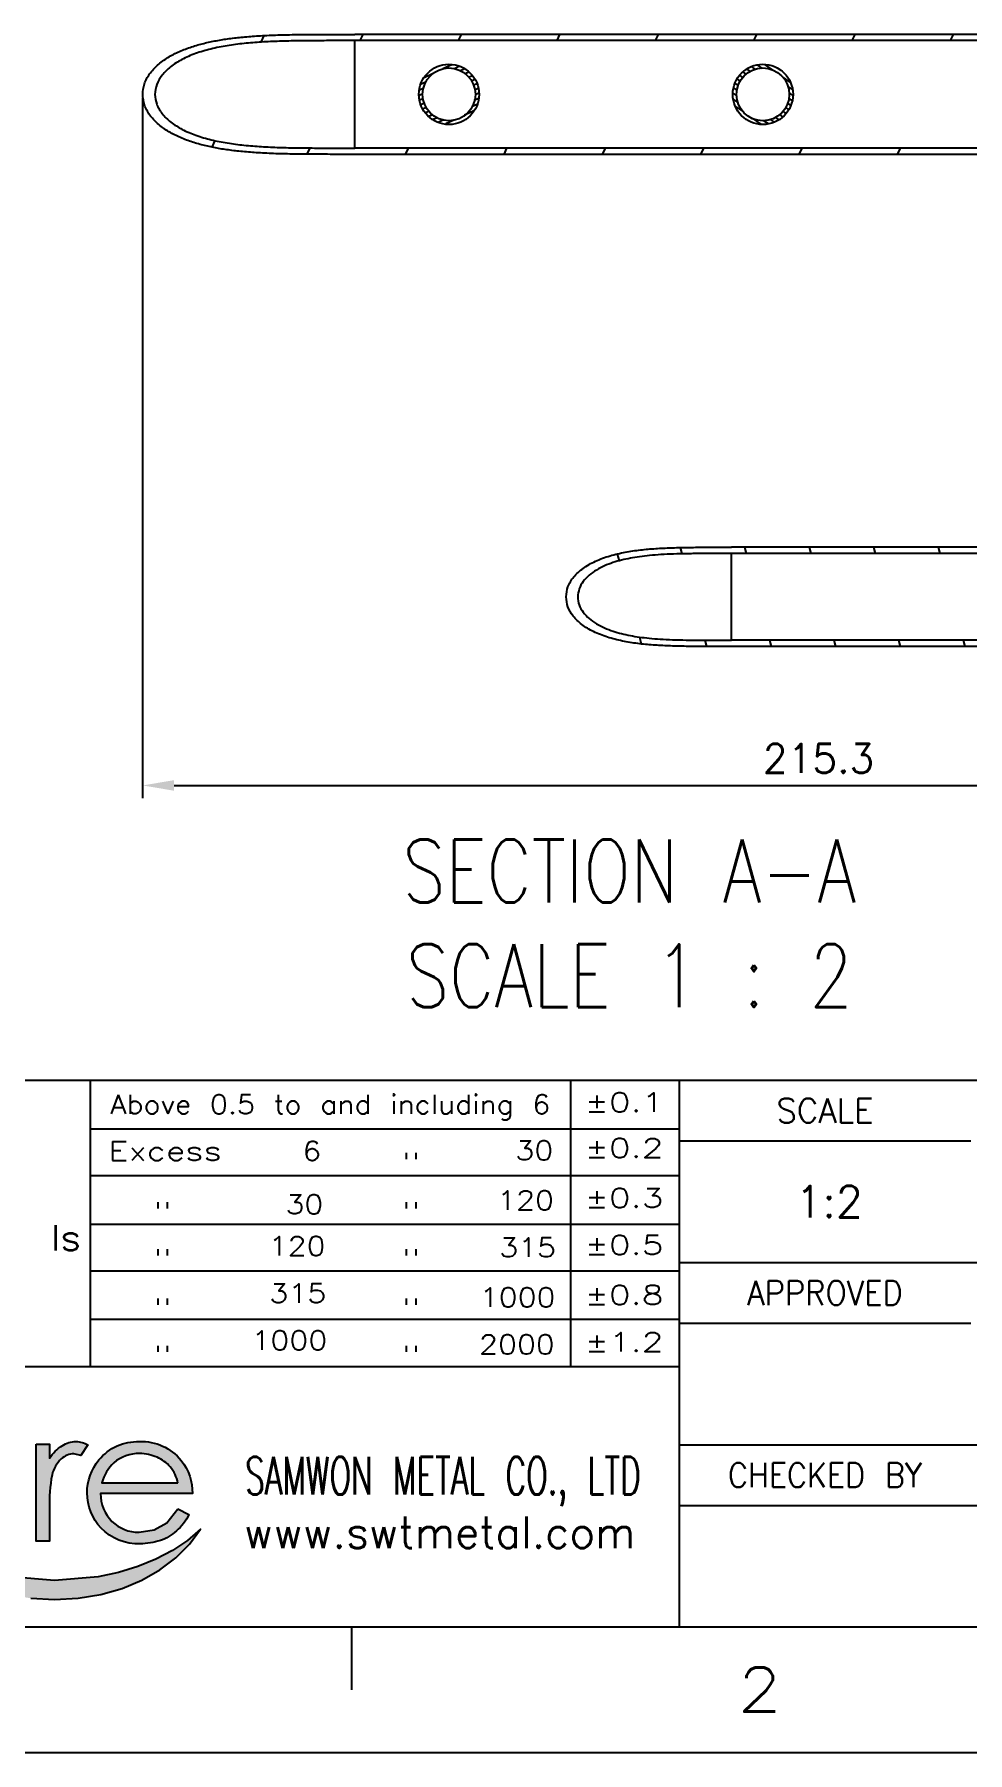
# Model space of a CAD drawing. Extents: x -7528 to -7108, y -1464 to -1167.
# Drawn here: x -7276.1 to -7201.8, y -1463.6 to -1326.9 of the extents above; entities that cross this region are included whole.
import ezdxf
from ezdxf.enums import TextEntityAlignment as Align

# ---------------------------------------------------------------- set-up
doc = ezdxf.new("R2010")
doc.units = 0
doc.header["$LTSCALE"] = 23.1
doc.header["$MEASUREMENT"] = 0
doc.layers.get('0').update_dxf_attribs({"linetype": 'CONTINUOUS'})
doc.layers.get('Defpoints').update_dxf_attribs({"linetype": 'CONTINUOUS'})
doc.styles.get("Standard").update_dxf_attribs({"font": 'txt.shx', "bigfont": 'whgtxt.shx'})
doc.styles.add('TEXTSTYLE_0', font='txt.shx', dxfattribs={"width": 0.8, "bigfont": 'whgtxt.shx'})
doc.dimstyles.get("Standard").update_dxf_attribs({"dimtxt": 2.5, "dimasz": 0.18, "dimexe": 0.18, "dimexo": 0.0625, "dimgap": 0.09, "dimtad": 0, "dimtih": 1, "dimtoh": 1, "dimdec": 4, "dimzin": 0, "dimdsep": 46, "dimtxsty": 'Standard', "dimcen": 0.09, "dimadec": 0, "dimazin": 0, "dimtp": 0.001, "dimtm": 0.001, "dimtfac": 1, "dimtdec": 4, "dimtofl": 0, "dimtmove": 0, "dimatfit": 0, "dimfxl": 0, "dimtolj": 1, "dimtzin": 0, "dimarcsym": 0})

# ---------------------------------------------------------------- blocks, each defined once
blk = doc.blocks.new('*D56')
at = {"color": 2, "lineweight": -2}
for p, q in [((-7267.46, -1331.95), (-7267.46, -1387.66)), ((-7159.81, -1382.95), (-7159.81, -1387.66)), ((-7264.96, -1386.66), (-7162.31, -1386.66))]:
    blk.add_line(p, q, dxfattribs=at)
at = {"color": 2}
for points in [[(-7264.96, -1386.24), (-7264.96, -1387.08), (-7267.46, -1386.66)], [(-7162.31, -1386.24), (-7162.31, -1387.08), (-7159.81, -1386.66)]]:
    blk.add_solid(points, dxfattribs=at)
at = {"layer": 'Defpoints', "color": 0}
for p in [(-7267.46, -1331.65), (-7159.81, -1382.65), (-7159.81, -1386.66)]:
    blk.add_point(p, dxfattribs=at)
at = {"color": 2, "insert": (-7213.63, -1384.51), "char_height": 2.3, "attachment_point": 5}
blk.add_mtext('\\A1;215.3', dxfattribs=at)

msp = doc.modelspace()

# ---------------------------------------------------------------- hatches: boundary and pattern name
h = msp.add_hatch(color=256)
h.paths.add_polyline_path([(-7263.5, -1443.029, 0.177414), (-7264.397, -1440.385, 0.23814), (-7267.716, -1438.885, 0.23622), (-7270.937, -1440.35, 0.168644), (-7271.886, -1442.974, 0.18844), (-7270.766, -1445.779, 0.215075), (-7267.657, -1447.02, 0.08039), (-7266.051, -1446.76, 0.100124), (-7264.773, -1446.002, 0.098381), (-7263.771, -1444.693), (-7264.652, -1444.251), (-7265.542, -1445.352), (-7266.539, -1445.899), (-7267.746, -1446.105, -0.193025), (-7269.905, -1445.242, -0.201459), (-7270.809, -1443.029)])
h.paths.add_polyline_path([(-7264.646, -1442.171), (-7270.704, -1442.171, -0.144845), (-7269.754, -1440.572, -0.183897), (-7267.697, -1439.84, -0.093369), (-7266.314, -1440.131, -0.105337), (-7265.256, -1440.899, -0.110183)], flags=16)
h.paths.add_polyline_path([(-7275.942, -1446.825), (-7274.872, -1446.825), (-7274.872, -1444.208, -0.058038), (-7274.678, -1441.535, -0.1465159), (-7273.942, -1440.268, -0.1857959), (-7272.931, -1439.856), (-7272.378, -1439.991), (-7271.833, -1439.149, 0.1239), (-7272.759, -1438.885, 0.142135), (-7273.864, -1439.214, 0.104474), (-7274.872, -1440.211), (-7274.872, -1439.079), (-7275.942, -1439.079)])
h.paths.add_polyline_path([(-7278.202, -1440.179, 0.204192), (-7281.31, -1438.885, 0.215007), (-7284.424, -1440.186, 0.18764), (-7285.544, -1442.974, 0.195091), (-7284.361, -1445.807, 0.200977), (-7281.31, -1447.02, 0.210095), (-7278.266, -1445.807, 0.194011), (-7277.081, -1442.974, 0.190668)])
h.paths.add_polyline_path([(-7278.143, -1442.993, -0.126459), (-7278.569, -1444.558, -0.132783), (-7279.72, -1445.678, -0.127093), (-7281.313, -1446.072, -0.117199), (-7282.906, -1445.678, -0.1407238), (-7284.07, -1444.536, -0.1276656), (-7284.483, -1442.993, -0.20054), (-7283.549, -1440.774, -0.204469), (-7281.313, -1439.856, -0.203847), (-7279.081, -1440.774, -0.210414)], flags=16)
h.paths.add_polyline_path([(-7286.83, -1437.3, 0.196859), (-7286.578, -1436.773, 0.221613), (-7286.83, -1436.14, 0.199951), (-7287.442, -1435.898, 0.199842), (-7288.046, -1436.14, 0.213899), (-7288.299, -1436.723, 0.204524), (-7288.046, -1437.3, 0.199842), (-7287.442, -1437.542, 0.199951)])
h.paths.add_polyline_path([(-7290.965, -1436.351), (-7291.136, -1436.351), (-7295.562, -1444.948), (-7300.027, -1436.351), (-7300.21, -1436.351), (-7301.771, -1446.825), (-7300.711, -1446.825), (-7299.636, -1439.282), (-7295.718, -1446.825), (-7295.427, -1446.825), (-7291.547, -1439.338), (-7290.461, -1446.825), (-7289.387, -1446.825)])
h.paths.add_polyline_path([(-7286.916, -1439.079), (-7287.96, -1439.079), (-7287.96, -1446.825), (-7286.916, -1446.825)])
msp.add_hatch(color=1).paths.add_polyline_path([(-7274.476, -1451.468), (-7272.591, -1451.363), (-7270.792, -1451.058), (-7269.096, -1450.569), (-7267.523, -1449.909), (-7266.093, -1449.093), (-7264.824, -1448.137), (-7263.735, -1447.054), (-7262.847, -1445.861), (-7263.898, -1446.747), (-7265.089, -1447.543), (-7266.408, -1448.24), (-7267.842, -1448.831), (-7269.378, -1449.305), (-7271.005, -1449.655), (-7274.476, -1449.945), (-7277.946, -1449.655), (-7279.572, -1449.305), (-7281.109, -1448.831), (-7282.543, -1448.24), (-7283.862, -1447.543), (-7285.053, -1446.747), (-7286.103, -1445.861), (-7285.215, -1447.054), (-7284.127, -1448.137), (-7282.858, -1449.093), (-7281.428, -1449.909), (-7279.855, -1450.569), (-7278.159, -1451.058), (-7276.36, -1451.363)])

# ---------------------------------------------------------------- linework, layer by layer
at = {"color": 2, "linetype": 'Continuous'}
for p, q in [((-7257.811, -1326.975), (-7258.055, -1327.498)), ((-7250.562, -1335.928), (-7250.562, -1327.378)), ((-7249.928, -1326.878), (-7250.161, -1327.378)), ((-7242.09, -1326.878), (-7242.323, -1327.378)), ((-7234.252, -1326.878), (-7234.485, -1327.378)), ((-7226.414, -1326.878), (-7226.647, -1327.378)), ((-7218.576, -1326.878), (-7218.809, -1327.378)), ((-7210.738, -1326.878), (-7210.971, -1327.378)), ((-7202.9, -1326.878), (-7203.134, -1327.378)), ((-7242.823, -1329.29), (-7243.547, -1329.628)), ((-7218.502, -1329.322), (-7218.127, -1329.584)), ((-7217.927, -1329.274), (-7217.252, -1329.747)), ((-7244.875, -1330.655), (-7245.321, -1330.863)), ((-7244.267, -1329.964), (-7245.048, -1330.328)), ((-7242.224, -1329.419), (-7242.63, -1329.609)), ((-7241.805, -1329.633), (-7242.139, -1329.788)), ((-7241.476, -1329.887), (-7241.78, -1330.029)), ((-7241.197, -1330.165), (-7241.467, -1330.291)), ((-7240.999, -1330.481), (-7241.276, -1330.61)), ((-7220.11, -1330.45), (-7219.858, -1330.627)), ((-7219.905, -1330.143), (-7219.673, -1330.306)), ((-7219.64, -1329.878), (-7219.381, -1330.059)), ((-7219.335, -1329.641), (-7219.077, -1329.821)), ((-7218.962, -1329.451), (-7218.653, -1329.667)), ((-7216.679, -1329.697), (-7216.634, -1329.729)), ((-7216.451, -1330.308), (-7215.885, -1330.703)), ((-7245.153, -1331.602), (-7245.448, -1331.739)), ((-7245.075, -1331.157), (-7245.408, -1331.313)), ((-7245.103, -1331.987), (-7245.388, -1332.12)), ((-7240.831, -1330.811), (-7241.09, -1330.932)), ((-7240.714, -1331.981), (-7241.048, -1332.137)), ((-7240.738, -1331.176), (-7241.023, -1331.309)), ((-7240.678, -1331.556), (-7240.969, -1331.692)), ((-7220.448, -1331.565), (-7220.139, -1331.782)), ((-7220.399, -1332.05), (-7220.049, -1332.296)), ((-7220.384, -1331.16), (-7220.109, -1331.352)), ((-7220.279, -1330.782), (-7220.038, -1330.951)), ((-7216.073, -1331.023), (-7215.723, -1331.268)), ((-7216.017, -1331.964), (-7215.742, -1332.156)), ((-7215.983, -1331.537), (-7215.678, -1331.75)), ((-7245.037, -1332.364), (-7245.298, -1332.486)), ((-7244.853, -1332.687), (-7245.13, -1332.816)), ((-7244.665, -1333.007), (-7244.934, -1333.133)), ((-7244.353, -1333.27), (-7244.656, -1333.411)), ((-7241.07, -1332.963), (-7241.829, -1333.317)), ((-7240.797, -1332.428), (-7241.241, -1332.635)), ((-7220.23, -1332.62), (-7219.608, -1333.055)), ((-7216.751, -1333.252), (-7216.492, -1333.434)), ((-7216.459, -1333.007), (-7216.227, -1333.169)), ((-7216.271, -1332.687), (-7216.019, -1332.864)), ((-7216.088, -1332.365), (-7215.85, -1332.532)), ((-7243.999, -1333.513), (-7244.33, -1333.667)), ((-7243.507, -1333.692), (-7243.912, -1333.88)), ((-7242.681, -1333.715), (-7243.319, -1334.012)), ((-7218.908, -1333.546), (-7218.219, -1334.028)), ((-7218.014, -1333.721), (-7217.636, -1333.985)), ((-7217.482, -1333.642), (-7217.172, -1333.859)), ((-7217.059, -1333.488), (-7216.799, -1333.67)), ((-7261.705, -1335.325), (-7261.95, -1335.85)), ((-7254.144, -1335.92), (-7254.377, -1336.418)), ((-7246.31, -1335.928), (-7246.543, -1336.428)), ((-7238.472, -1335.928), (-7238.705, -1336.428)), ((-7230.634, -1335.928), (-7230.867, -1336.428)), ((-7222.796, -1335.928), (-7223.029, -1336.428)), ((-7214.958, -1335.928), (-7215.192, -1336.428)), ((-7207.12, -1335.928), (-7207.354, -1336.428)), ((-7229.659, -1368.246), (-7229.514, -1368.786)), ((-7224.658, -1367.727), (-7224.524, -1368.227)), ((-7220.562, -1375.103), (-7220.562, -1368.203)), ((-7219.525, -1367.703), (-7219.391, -1368.203)), ((-7214.386, -1367.703), (-7214.252, -1368.203)), ((-7209.246, -1367.703), (-7209.112, -1368.203)), ((-7204.106, -1367.703), (-7203.972, -1368.203)), ((-7227.89, -1374.848), (-7227.744, -1375.394)), ((-7222.683, -1375.1), (-7222.548, -1375.601)), ((-7217.542, -1375.103), (-7217.408, -1375.603)), ((-7212.403, -1375.103), (-7212.269, -1375.603)), ((-7207.263, -1375.103), (-7207.129, -1375.603)), ((-7202.123, -1375.103), (-7201.99, -1375.603)), ((-7271.613, -1432.908), (-7271.613, -1410.12)), ((-7233.367, -1432.908), (-7233.367, -1410.12)), ((-7271.613, -1413.988), (-7224.719, -1413.988)), ((-7224.719, -1414.956), (-7201.503, -1414.956)), ((-7271.613, -1417.702), (-7224.719, -1417.702)), ((-7271.613, -1421.571), (-7224.719, -1421.571)), ((-7271.613, -1425.285), (-7224.719, -1425.285)), ((-7271.613, -1429.154), (-7224.719, -1429.154)), ((-7224.719, -1429.466), (-7201.503, -1429.466)), ((-7305.007, -1432.908), (-7224.719, -1432.908)), ((-7224.739, -1439.148), (-7117.537, -1439.148)), ((-7224.733, -1443.981), (-7156.911, -1443.981)), ((-7250.836, -1453.645), (-7250.836, -1458.645)), ((-7527.502, -1463.645), (-7107.502, -1463.645))]:
    msp.add_line(p, q, dxfattribs=at)
at = {"color": 7, "linetype": 'Continuous'}
for p, q in [((-7168.062, -1326.878), (-7250.562, -1326.878)), ((-7168.062, -1327.378), (-7250.562, -1327.378)), ((-7168.062, -1335.928), (-7250.562, -1335.928)), ((-7168.062, -1336.428), (-7250.562, -1336.428)), ((-7168.062, -1367.703), (-7220.562, -1367.703)), ((-7168.062, -1368.203), (-7220.562, -1368.203)), ((-7168.062, -1375.103), (-7220.562, -1375.103)), ((-7168.062, -1375.603), (-7220.562, -1375.603)), ((-7305.007, -1410.116), (-7117.502, -1410.116)), ((-7224.719, -1410.12), (-7224.719, -1453.645)), ((-7224.719, -1424.63), (-7117.541, -1424.602)), ((-7117.502, -1453.645), (-7517.502, -1453.645))]:
    msp.add_line(p, q, dxfattribs=at)
for points in [[(-7275.942, -1439.079), (-7274.872, -1439.079), (-7274.872, -1440.211, -0.104474), (-7273.864, -1439.214, -0.142135), (-7272.759, -1438.885, -0.1239), (-7271.833, -1439.149), (-7272.378, -1439.991), (-7272.931, -1439.856, 0.185108), (-7273.939, -1440.265, 0.14692), (-7274.678, -1441.535, 0.058038), (-7274.872, -1444.208), (-7274.872, -1446.825), (-7275.942, -1446.825), (-7275.942, -1439.079)], [(-7264.652, -1444.251), (-7263.771, -1444.693, -0.098381), (-7264.773, -1446.002, -0.100124), (-7266.051, -1446.76, -0.08039), (-7267.657, -1447.02, -0.215075), (-7270.766, -1445.779, -0.18844), (-7271.886, -1442.974, -0.168644), (-7270.937, -1440.35, -0.23622), (-7267.716, -1438.885, -0.23814), (-7264.397, -1440.385, -0.177414), (-7263.5, -1443.029), (-7270.809, -1443.029, 0.201459), (-7269.905, -1445.242, 0.193025), (-7267.746, -1446.105), (-7266.539, -1445.899), (-7265.542, -1445.352), (-7264.652, -1444.251)], [(-7264.646, -1442.171, 0.110183), (-7265.256, -1440.899, 0.105337), (-7266.314, -1440.131, 0.093369), (-7267.697, -1439.84, 0.183897), (-7269.754, -1440.572, 0.144845), (-7270.704, -1442.171), (-7264.646, -1442.171)]]:
    msp.add_lwpolyline(points, format="xyb")
at = {"color": 1}
msp.add_lwpolyline([(-7276.36, -1451.363), (-7274.476, -1451.468), (-7272.591, -1451.363), (-7270.792, -1451.058), (-7269.096, -1450.569), (-7267.523, -1449.909), (-7266.093, -1449.093), (-7264.824, -1448.137), (-7263.735, -1447.054), (-7262.847, -1445.861), (-7263.898, -1446.747), (-7265.089, -1447.543), (-7266.408, -1448.24), (-7267.842, -1448.831), (-7269.378, -1449.305), (-7271.005, -1449.655), (-7274.476, -1449.945), (-7277.946, -1449.655)], dxfattribs=at)
at = {"color": 7, "linetype": 'Continuous'}
for centre, radius in [((-7243.062, -1331.653), 2.4), ((-7218.062, -1331.653), 2.4), ((-7243.062, -1331.653), 2.1), ((-7218.062, -1331.653), 2.1)]:
    msp.add_circle(centre, radius, dxfattribs=at)
for points in [[(-7267.457, -1331.653), (-7267.314, -1330.812), (-7266.906, -1330.028), (-7266.273, -1329.329), (-7265.463, -1328.732), (-7264.535, -1328.246), (-7263.565, -1327.874), (-7262.584, -1327.592), (-7261.596, -1327.38), (-7260.571, -1327.216), (-7259.466, -1327.089), (-7258.243, -1326.995), (-7256.882, -1326.932), (-7255.376, -1326.896), (-7253.769, -1326.881), (-7252.136, -1326.878), (-7250.562, -1326.878)], [(-7250.562, -1327.378), (-7252.06, -1327.378), (-7253.577, -1327.381), (-7255.085, -1327.394), (-7256.562, -1327.427), (-7257.995, -1327.493), (-7259.383, -1327.606), (-7260.727, -1327.784), (-7262.025, -1328.045), (-7263.253, -1328.411), (-7264.338, -1328.884), (-7265.239, -1329.462), (-7265.911, -1330.127), (-7266.336, -1330.869), (-7266.481, -1331.653)], [(-7250.562, -1336.428), (-7252.131, -1336.427), (-7253.748, -1336.424), (-7255.346, -1336.41), (-7256.861, -1336.374), (-7258.251, -1336.31), (-7259.506, -1336.212), (-7260.632, -1336.081), (-7261.664, -1335.913), (-7262.647, -1335.697), (-7263.614, -1335.415), (-7264.565, -1335.045), (-7265.476, -1334.565), (-7266.274, -1333.975), (-7266.903, -1333.282), (-7267.312, -1332.498), (-7267.457, -1331.653)], [(-7266.481, -1331.653), (-7266.335, -1332.438), (-7265.903, -1333.189), (-7265.215, -1333.861), (-7264.305, -1334.438), (-7263.215, -1334.908), (-7262, -1335.266), (-7260.721, -1335.523), (-7259.388, -1335.698), (-7258.004, -1335.812), (-7256.572, -1335.878), (-7255.094, -1335.911), (-7253.582, -1335.924), (-7252.063, -1335.927), (-7250.562, -1335.928)], [(-7233.738, -1371.653), (-7233.588, -1370.852), (-7233.124, -1370.067), (-7232.388, -1369.385), (-7231.403, -1368.816), (-7230.236, -1368.383), (-7229.019, -1368.094), (-7227.807, -1367.913), (-7226.6, -1367.805), (-7225.396, -1367.745), (-7224.191, -1367.716), (-7222.981, -1367.705), (-7221.77, -1367.703), (-7220.562, -1367.703)], [(-7220.562, -1368.203), (-7221.718, -1368.203), (-7222.909, -1368.205), (-7224.079, -1368.216), (-7225.181, -1368.243), (-7226.182, -1368.291), (-7227.081, -1368.362), (-7227.883, -1368.456), (-7228.617, -1368.576), (-7229.315, -1368.729), (-7230, -1368.927), (-7230.673, -1369.184), (-7231.318, -1369.516), (-7231.896, -1369.928), (-7232.367, -1370.425), (-7232.688, -1371.006), (-7232.806, -1371.653)], [(-7220.562, -1375.603), (-7221.813, -1375.602), (-7223.068, -1375.599), (-7224.32, -1375.587), (-7225.564, -1375.554), (-7226.8, -1375.487), (-7228.026, -1375.366), (-7229.241, -1375.168), (-7230.44, -1374.859), (-7231.556, -1374.416), (-7232.484, -1373.848), (-7233.169, -1373.183), (-7233.595, -1372.437), (-7233.738, -1371.653)], [(-7232.806, -1371.653), (-7232.69, -1372.295), (-7232.371, -1372.875), (-7231.901, -1373.373), (-7231.322, -1373.787), (-7230.673, -1374.121), (-7229.996, -1374.38), (-7229.309, -1374.578), (-7228.617, -1374.729), (-7227.896, -1374.847), (-7227.114, -1374.94), (-7226.244, -1375.011), (-7225.264, -1375.059), (-7224.161, -1375.088), (-7222.965, -1375.1), (-7221.742, -1375.102), (-7220.562, -1375.103)]]:
    msp.add_spline(points, degree=3, dxfattribs=at)

# ---------------------------------------------------------------- texts
at = {"color": 2, "linetype": 'Continuous', "style": 'TEXTSTYLE_0'}
for s, height, width, p, p2 in [('Above 0.5 to and including 6', 1.5083, 1.000466, (-7270.043, -1412.8), (-7234.99, -1412.8)), ('%%p0.1', 1.5083, 1.666667, (-7232.255, -1412.631), (-7225.971, -1412.631)), ('SCALE', 1.9346, 0.857143, (-7216.98, -1413.505), (-7209.242, -1413.505)), ('Excess', 1.5083, 1.058824, (-7270.212, -1416.514), (-7261.162, -1416.514)), ('6', 1.508, 1.500001, (-7254.739, -1416.514), (-7253.231, -1416.514)), ('30', 1.5083, 1.333334, (-7237.772, -1416.466), (-7234.755, -1416.466)), ('%%p0.2', 1.5083, 1.470588, (-7232.255, -1416.278), (-7225.971, -1416.278)), ('"', 1.508, 3, (-7246.841, -1417.423), (-7245.333, -1417.423)), ('30', 1.5083, 1.333334, (-7256.081, -1420.751), (-7253.064, -1420.751)), ('120', 1.5083, 1.384616, (-7239.22, -1420.435), (-7234.696, -1420.435)), ('%%p0.3', 1.5083, 1.470588, (-7232.255, -1420.246), (-7225.971, -1420.246)), ('"', 1.508, 3, (-7266.638, -1421.338), (-7265.129, -1421.338)), ('"', 1.508, 3, (-7246.841, -1421.338), (-7245.333, -1421.338)), ('Otherwise Stated, Is', 2, 0.916468, (-7304.35, -1423.668), (-7272.35, -1423.668)), ('"', 1.508, 3, (-7266.638, -1425.092), (-7265.129, -1425.092)), ('120', 1.5083, 1.384615, (-7257.422, -1424.076), (-7252.897, -1424.076)), ('"', 1.508, 3, (-7246.841, -1425.092), (-7245.333, -1425.092)), ('315', 1.5083, 1.285714, (-7239.059, -1424.189), (-7234.535, -1424.189)), ('%%p0.5', 1.5083, 1.470588, (-7232.255, -1424), (-7225.971, -1424)), ('315', 1.5083, 1.285714, (-7257.368, -1427.83), (-7252.843, -1427.83)), ('%%p0.8', 1.5083, 1.470588, (-7232.255, -1427.969), (-7225.971, -1427.969)), ('APPROVED', 1.9346, 0.8, (-7219.302, -1428.016), (-7206.92, -1428.016)), ('"', 1.508, 3, (-7266.638, -1429.007), (-7265.129, -1429.007)), ('"', 1.508, 3, (-7246.841, -1429.007), (-7245.333, -1429.007)), ('1000', 1.5083, 1.411765, (-7240.615, -1428.157), (-7234.582, -1428.157)), ('1000', 1.5083, 1.411765, (-7258.789, -1431.584), (-7252.756, -1431.584)), ('2000', 1.5083, 1.263158, (-7240.669, -1431.911), (-7234.636, -1431.911)), ('%%p1.2', 1.5083, 1.5625, (-7232.255, -1431.723), (-7225.971, -1431.723)), ('"', 1.508, 3, (-7266.638, -1432.761), (-7265.129, -1432.761)), ('"', 1.508, 3, (-7246.841, -1432.761), (-7245.333, -1432.761)), ('CHECKED BY', 1.9346, 0.85906, (-7220.85, -1442.521), (-7205.373, -1442.521)), ('2', 3.5, 1.5, (-7220.068, -1460.374), (-7216.568, -1460.374))]:
    msp.add_text(s, height=height, dxfattribs=dict(at, width=width)).set_placement(p, p2, align=Align.FIT)
at = {"color": 2}
msp.add_text('1:2', height=2.5, dxfattribs=at).set_placement((-7215.465, -1421.04))
at = {"color": 7, "linetype": 'Continuous', "style": 'TEXTSTYLE_0'}
for s, height, width, p, p2 in [('SAMWON METAL CO., LTD', 3, 0.559378, (-7259.294, -1443.104), (-7227.794, -1443.104)), ('www.swtmetal.com', 2.5, 0.902169, (-7259.411, -1447.362), (-7228.211, -1447.362))]:
    msp.add_text(s, height=height, dxfattribs=dict(at, width=width)).set_placement(p, p2, align=Align.FIT)
at = {"color": 1, "insert": (-7228.698, -1397.635), "char_height": 5, "width": 46.09926, "attachment_point": 5, "style": 'TEXTSTYLE_0'}
msp.add_mtext('SECTION A-A\\PSCALE 1 : 2', dxfattribs=at)

# ---------------------------------------------------------------- dimensions: what is measured, and where the dimension line sits
dim = msp.add_linear_dim(base=(-7159.812, -1386.661), p1=(-7267.457, -1331.653), p2=(-7159.812, -1382.653), dimstyle='Standard', override={"dimtxt": 2.3, "dimasz": 2.5, "dimexe": 1, "dimexo": 0.3, "dimgap": 1, "dimtad": 1, "dimtih": 0, "dimtoh": 0, "dimdec": 1, "dimlfac": 2, "dimcen": 0, "dimclrd": 2, "dimclre": 2, "dimclrt": 2, "dimtp": 0.1, "dimtm": 0, "dimtfac": 0.5, "dimtdec": 2, "dimatfit": 3})
dim.commit()
dim.dimension.update_dxf_attribs({"geometry": '*D56', "text_midpoint": (-7213.634, -1384.511)})

doc.saveas('drawing.dxf')
